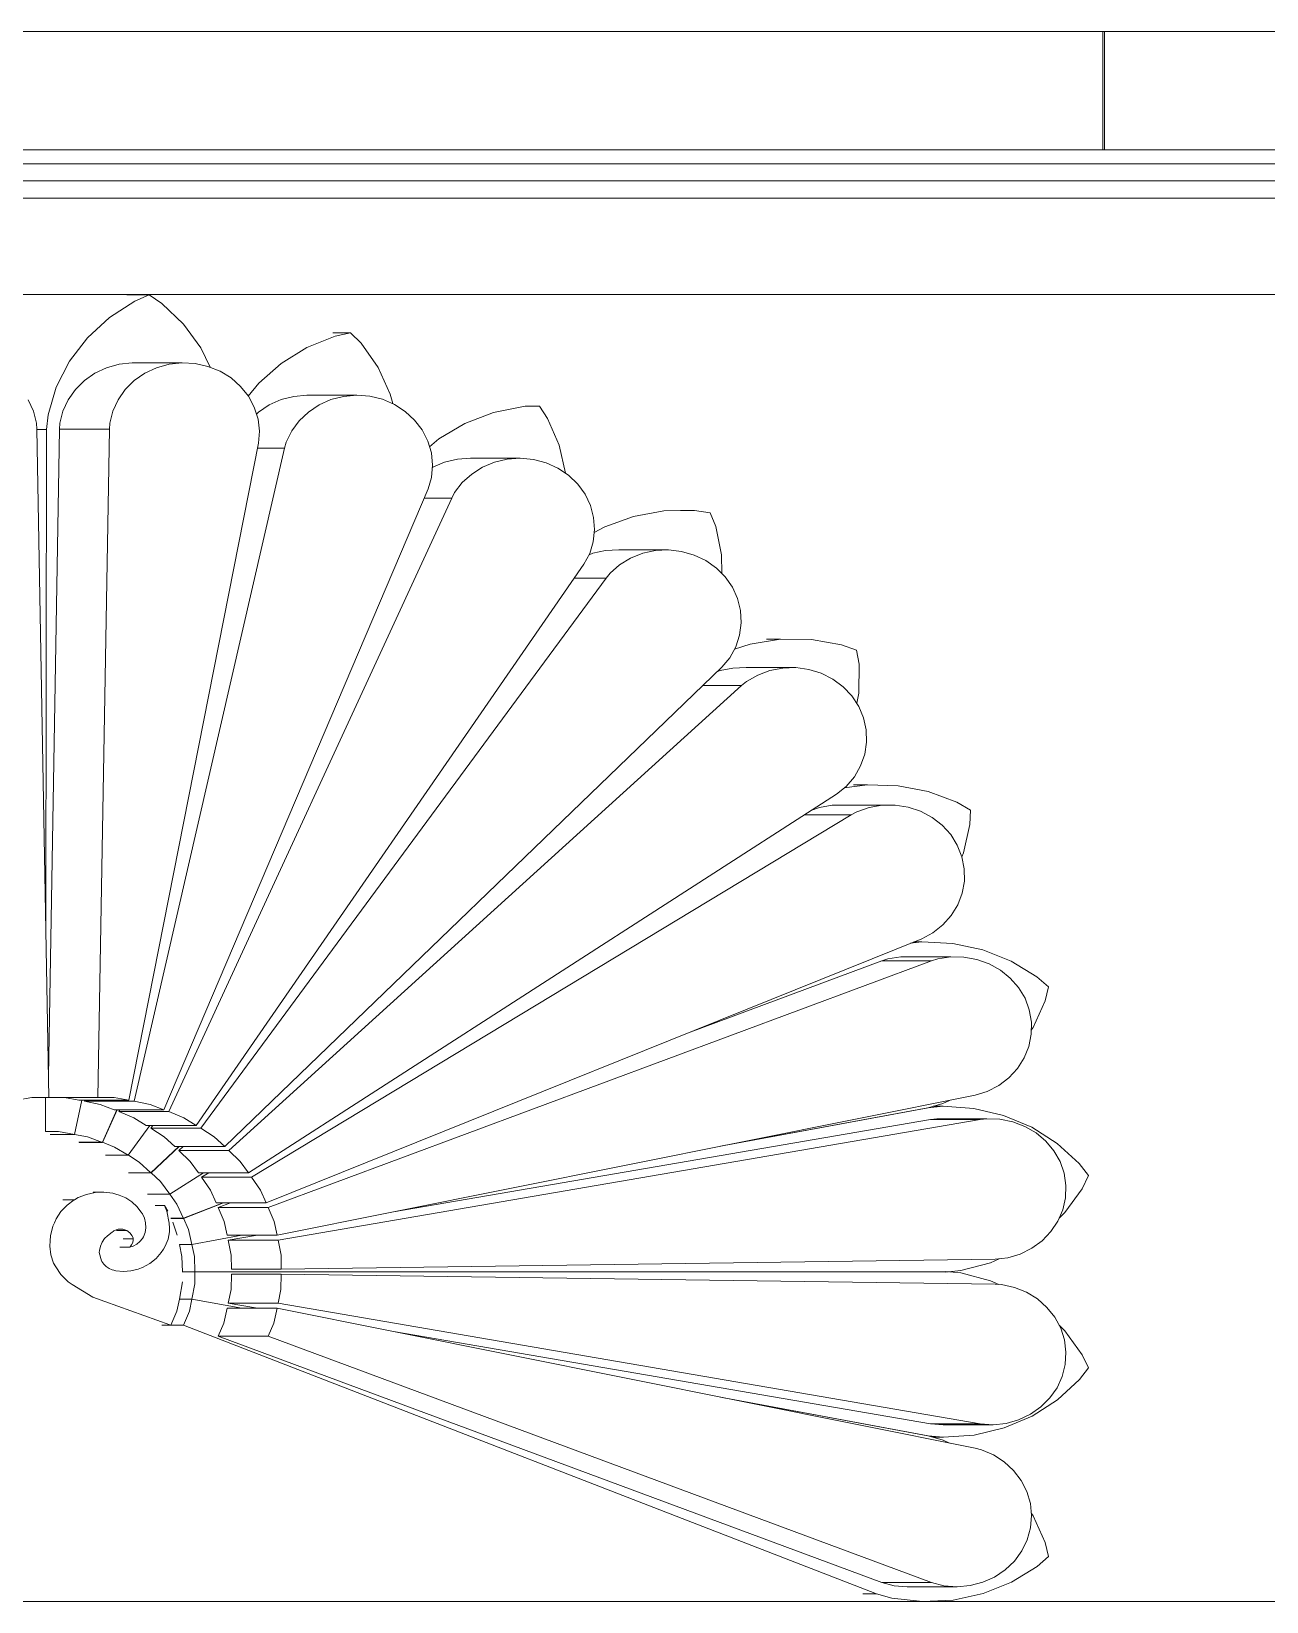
# Model space of a CAD drawing. Header units: millimetres. Extents: x 1177761 to 1329492, y 746793 to 827002.
# Drawn here: x 1194721.2 to 1195004.8, y 818864.8 to 819225.3 of the extents above; entities that cross this region are included whole.
import ezdxf

# ---------------------------------------------------------------- set-up
doc = ezdxf.new("R2010")
doc.units = ezdxf.units.MM
doc.layers.add('wall', color=5, linetype='Continuous', lineweight=30)

msp = doc.modelspace()

# ---------------------------------------------------------------- linework, layer by layer
at = {"layer": 'wall', "color": 250, "lineweight": 20, "ltscale": 50}
for p, q in [((1194967.55, 819225.33), (1194215.72, 819225.33)), ((1194967.21, 819198.15), (1194967.21, 819225.33)), ((1194967.55, 819198.15), (1194967.55, 819225.33)), ((1194967.55, 819225.33), (1195659.64, 819225.33)), ((1194967.55, 819198.15), (1194215.72, 819198.15)), ((1194672.31, 819194.96), (1194722.32, 819194.96)), ((1194722.32, 819194.96), (1194772.13, 819194.96)), ((1194772.13, 819194.96), (1194821.7, 819194.96)), ((1194821.7, 819194.96), (1194871.02, 819194.96)), ((1194871.02, 819194.96), (1194920.07, 819194.96)), ((1194920.07, 819194.96), (1194968.82, 819194.96)), ((1194967.55, 819198.15), (1195661.16, 819198.15)), ((1194968.82, 819194.96), (1195017.26, 819194.96)), ((1194672.31, 819191.01), (1194722.32, 819191.01)), ((1194722.32, 819191.01), (1194772.13, 819191.01)), ((1194772.13, 819191.01), (1194821.7, 819191.01)), ((1194821.7, 819191.01), (1194871.02, 819191.01)), ((1194871.02, 819191.01), (1194920.07, 819191.01)), ((1194920.07, 819191.01), (1194968.82, 819191.01)), ((1194968.82, 819191.01), (1195017.26, 819191.01)), ((1194671.44, 819187.06), (1194721.36, 819187.06)), ((1194721.36, 819187.06), (1194771.07, 819187.06)), ((1194771.07, 819187.06), (1194820.55, 819187.06)), ((1194820.55, 819187.06), (1194869.78, 819187.06)), ((1194869.78, 819187.06), (1194918.73, 819187.06)), ((1194918.73, 819187.06), (1194967.39, 819187.06)), ((1194967.39, 819187.06), (1195015.74, 819187.06)), ((1194718, 819164.96), (1194767.38, 819164.96)), ((1194739.08, 819159.64), (1194744.9, 819163.39)), ((1194743.06, 819164.81), (1194748.23, 819164.81)), ((1194744.9, 819163.39), (1194748.23, 819164.81)), ((1194748.23, 819164.81), (1194751.11, 819162.88)), ((1194751.11, 819162.88), (1194756.07, 819158.14)), ((1194767.38, 819164.96), (1194816.53, 819164.96)), ((1194816.53, 819164.96), (1194865.43, 819164.96)), ((1194865.43, 819164.96), (1194914.06, 819164.96)), ((1194914.06, 819164.96), (1194962.39, 819164.96)), ((1194962.39, 819164.96), (1195010.42, 819164.96)), ((1194734.04, 819155), (1194739.08, 819159.64)), ((1194756.07, 819158.14), (1194760.08, 819152.67)), ((1194784.43, 819152.74), (1194790.93, 819155.36)), ((1194790.37, 819156.14), (1194794.48, 819156.14)), ((1194790.93, 819155.36), (1194794.48, 819156.14)), ((1194794.48, 819156.14), (1194796.91, 819153.73)), ((1194729.93, 819149.61), (1194734.04, 819155)), ((1194760.08, 819152.67), (1194762.25, 819148.22)), ((1194778.52, 819149.11), (1194784.43, 819152.74)), ((1194796.91, 819153.73), (1194800.79, 819148.17)), ((1194726.89, 819143.64), (1194729.93, 819149.61)), ((1194735.77, 819146.84), (1194738.46, 819148.1)), ((1194738.46, 819148.1), (1194741.35, 819148.91)), ((1194741.35, 819148.91), (1194744.34, 819149.24)), ((1194744.34, 819149.24), (1194755.79, 819149.24)), ((1194747.22, 819146.84), (1194749.91, 819148.1)), ((1194749.91, 819148.1), (1194752.8, 819148.91)), ((1194752.8, 819148.91), (1194755.79, 819149.24)), ((1194755.79, 819149.24), (1194758.8, 819149.07)), ((1194758.8, 819149.07), (1194761.73, 819148.42)), ((1194761.73, 819148.42), (1194764.5, 819147.31)), ((1194773.37, 819144.57), (1194778.52, 819149.11)), ((1194800.79, 819148.17), (1194803.58, 819142.07)), ((1194731.28, 819143.1), (1194733.35, 819145.15)), ((1194733.35, 819145.15), (1194735.77, 819146.84)), ((1194742.73, 819143.1), (1194744.8, 819145.15)), ((1194744.8, 819145.15), (1194747.22, 819146.84)), ((1194764.5, 819147.31), (1194767.02, 819145.76)), ((1194767.02, 819145.76), (1194769.21, 819143.82)), ((1194770.99, 819141.58), (1194773.37, 819144.57)), ((1194725, 819137.26), (1194726.89, 819143.64)), ((1194729.63, 819140.74), (1194731.28, 819143.1)), ((1194741.08, 819140.74), (1194742.73, 819143.1)), ((1194769.21, 819143.82), (1194771.01, 819141.56)), ((1194771.01, 819141.56), (1194772.36, 819139.04)), ((1194778.52, 819140.79), (1194781.42, 819141.54)), ((1194781.42, 819141.54), (1194784.42, 819141.8)), ((1194784.42, 819141.8), (1194795.87, 819141.8)), ((1194789.97, 819140.79), (1194792.87, 819141.54)), ((1194792.87, 819141.54), (1194795.87, 819141.8)), ((1194795.87, 819141.8), (1194798.88, 819141.58)), ((1194798.88, 819141.58), (1194801.79, 819140.87)), ((1194803.58, 819142.07), (1194804.14, 819139.87)), ((1194721.65, 819138.15), (1194720.41, 819140.74)), ((1194722.37, 819135.41), (1194721.65, 819138.15)), ((1194727.74, 819135.41), (1194728.43, 819138.15)), ((1194728.43, 819138.15), (1194729.63, 819140.74)), ((1194739.19, 819135.41), (1194739.88, 819138.15)), ((1194739.88, 819138.15), (1194741.08, 819140.74)), ((1194772.36, 819139.04), (1194773.23, 819136.33)), ((1194772.86, 819137.48), (1194773.34, 819137.94)), ((1194773.34, 819137.94), (1194775.8, 819139.58)), ((1194775.8, 819139.58), (1194778.52, 819140.79)), ((1194782.68, 819135.93), (1194784.79, 819137.94)), ((1194784.79, 819137.94), (1194787.25, 819139.58)), ((1194787.25, 819139.58), (1194789.97, 819140.79)), ((1194801.79, 819140.87), (1194804.54, 819139.7)), ((1194804.54, 819139.7), (1194807.02, 819138.09)), ((1194807.02, 819138.09), (1194809.16, 819136.11)), ((1194820.72, 819135.31), (1194827.27, 819137.8)), ((1194827.27, 819137.8), (1194834.18, 819139.18)), ((1194834.18, 819139.18), (1194837.83, 819139.31)), ((1194834.55, 819139.31), (1194837.83, 819139.31)), ((1194837.83, 819139.31), (1194839.71, 819136.49)), ((1194722.46, 819134), (1194722.37, 819135.41)), ((1194725.19, 818980.59), (1194722.46, 819134)), ((1194722.46, 819133.96), (1194724.67, 819133.96)), ((1194724.47, 819020.65), (1194724.67, 819133.96)), ((1194724.67, 819133.96), (1194725, 819137.26)), ((1194725.1, 818985.43), (1194727.65, 819134)), ((1194727.65, 819134), (1194727.74, 819135.41)), ((1194727.65, 819134), (1194739.1, 819134)), ((1194736.47, 818980.59), (1194739.1, 819134)), ((1194739.1, 819134), (1194739.19, 819135.41)), ((1194773.23, 819136.33), (1194773.58, 819133.53)), ((1194780.97, 819133.61), (1194782.68, 819135.93)), ((1194809.16, 819136.11), (1194810.91, 819133.82)), ((1194810.91, 819133.82), (1194812.2, 819131.27)), ((1194814.73, 819131.79), (1194820.72, 819135.31)), ((1194839.71, 819136.49), (1194842.37, 819130.34)), ((1194773.35, 819130.8), (1194743.56, 818979.93)), ((1194773.58, 819133.53), (1194773.35, 819130.8)), ((1194779.33, 819129.68), (1194779.71, 819131.04)), ((1194779.71, 819131.04), (1194780.97, 819133.61)), ((1194812.2, 819131.27), (1194813.01, 819128.55)), ((1194812.58, 819129.98), (1194814.73, 819131.79)), ((1194842.37, 819130.34), (1194843.84, 819123.87)), ((1194744.79, 818979.7), (1194779.33, 819129.68)), ((1194773.13, 819129.68), (1194779.33, 819129.68)), ((1194813.01, 819128.55), (1194813.29, 819125.74)), ((1194816.07, 819126.45), (1194818.99, 819127.14)), ((1194818.99, 819127.14), (1194821.99, 819127.35)), ((1194821.99, 819127.35), (1194833.44, 819127.35)), ((1194827.52, 819126.45), (1194830.44, 819127.14)), ((1194830.44, 819127.14), (1194833.44, 819127.35)), ((1194833.44, 819127.35), (1194836.44, 819127.07)), ((1194836.44, 819127.07), (1194839.34, 819126.3)), ((1194813.05, 819122.93), (1194812.25, 819120.29)), ((1194813.29, 819125.74), (1194813.05, 819122.93)), ((1194813.25, 819125.24), (1194813.32, 819125.29)), ((1194813.32, 819125.29), (1194816.07, 819126.45)), ((1194820.12, 819121.73), (1194822.28, 819123.7)), ((1194822.28, 819123.7), (1194824.77, 819125.29)), ((1194824.77, 819125.29), (1194827.52, 819126.45)), ((1194839.34, 819126.3), (1194842.06, 819125.07)), ((1194842.06, 819125.07), (1194844.5, 819123.42)), ((1194844.5, 819123.42), (1194846.61, 819121.4)), ((1194812.25, 819120.29), (1194751.61, 818977.75)), ((1194817.7, 819118.18), (1194818.36, 819119.45)), ((1194818.36, 819119.45), (1194820.12, 819121.73)), ((1194846.61, 819121.4), (1194848.3, 819119.07)), ((1194752.73, 818977.32), (1194817.7, 819118.18)), ((1194811.36, 819118.18), (1194817.7, 819118.18)), ((1194848.3, 819119.07), (1194849.54, 819116.5)), ((1194849.54, 819116.5), (1194850.28, 819113.76)), ((1194850.28, 819113.76), (1194850.5, 819110.95)), ((1194852.83, 819111.62), (1194859.44, 819113.97)), ((1194859.44, 819113.97), (1194866.38, 819115.22)), ((1194866.38, 819115.22), (1194873.45, 819115.32)), ((1194870.22, 819115.32), (1194873.45, 819115.32)), ((1194873.45, 819115.32), (1194877.06, 819114.77)), ((1194877.06, 819114.77), (1194878.31, 819111.67)), ((1194850.5, 819110.95), (1194850.2, 819108.14)), ((1194850.43, 819110.28), (1194852.83, 819111.62)), ((1194878.31, 819111.67), (1194879.64, 819105.15)), ((1194849.38, 819105.43), (1194848.05, 819102.98)), ((1194849.23, 819105.16), (1194850.09, 819105.5)), ((1194850.2, 819108.14), (1194849.38, 819105.43)), ((1194850.09, 819105.5), (1194853.03, 819106.13)), ((1194853.03, 819106.13), (1194856.04, 819106.28)), ((1194856.04, 819106.28), (1194867.49, 819106.28)), ((1194858.77, 819104.4), (1194861.54, 819105.5)), ((1194861.54, 819105.5), (1194864.48, 819106.13)), ((1194864.48, 819106.13), (1194867.49, 819106.28)), ((1194867.49, 819106.28), (1194870.48, 819105.94)), ((1194870.48, 819105.94), (1194873.36, 819105.11)), ((1194873.36, 819105.11), (1194876.05, 819103.83)), ((1194879.64, 819105.15), (1194879.7, 819100.88)), ((1194848.05, 819102.98), (1194759.02, 818974.17)), ((1194854.04, 819100.94), (1194856.24, 819102.86)), ((1194856.24, 819102.86), (1194858.77, 819104.4)), ((1194876.05, 819103.83), (1194878.45, 819102.13)), ((1194878.45, 819102.13), (1194880.51, 819100.07)), ((1194760.07, 818973.51), (1194853.13, 819099.81)), ((1194845.86, 819099.81), (1194853.13, 819099.81)), ((1194853.13, 819099.81), (1194854.04, 819100.94)), ((1194880.51, 819100.07), (1194882.15, 819097.7)), ((1194882.15, 819097.7), (1194883.33, 819095.1)), ((1194883.33, 819095.1), (1194884, 819092.36)), ((1194884, 819092.36), (1194884.16, 819089.54)), ((1194884.16, 819089.54), (1194883.79, 819086.74)), ((1194882.91, 819084.04), (1194881.54, 819081.53)), ((1194882.6, 819083.47), (1194886.21, 819084.67)), ((1194883.79, 819086.74), (1194882.91, 819084.04)), ((1194886.21, 819084.67), (1194893.19, 819085.76)), ((1194889.98, 819085.76), (1194893.19, 819085.76)), ((1194893.19, 819085.76), (1194900.26, 819085.7)), ((1194900.26, 819085.7), (1194907.21, 819084.5)), ((1194907.21, 819084.5), (1194910.63, 819083.3)), ((1194910.63, 819083.3), (1194911.21, 819080.03)), ((1194881.54, 819081.53), (1194879.73, 819079.37)), ((1194911.21, 819080.03), (1194911.14, 819073.4)), ((1194879.73, 819079.37), (1194765.57, 818969.28)), ((1194878.7, 819078.38), (1194879.3, 819078.6)), ((1194879.3, 819078.6), (1194882.25, 819079.17)), ((1194882.25, 819079.17), (1194885.26, 819079.25)), ((1194884.25, 819075.14), (1194885.38, 819076.08)), ((1194885.26, 819079.25), (1194896.71, 819079.25)), ((1194885.38, 819076.08), (1194887.95, 819077.56)), ((1194887.95, 819077.56), (1194890.75, 819078.6)), ((1194890.75, 819078.6), (1194893.7, 819079.17)), ((1194893.7, 819079.17), (1194896.71, 819079.25)), ((1194896.71, 819079.25), (1194899.69, 819078.84)), ((1194899.69, 819078.84), (1194902.55, 819077.95)), ((1194902.55, 819077.95), (1194905.21, 819076.61)), ((1194905.21, 819076.61), (1194907.57, 819074.87)), ((1194766.51, 818968.41), (1194884.25, 819075.14)), ((1194875.34, 819075.14), (1194884.25, 819075.14)), ((1194907.57, 819074.87), (1194909.57, 819072.76)), ((1194909.57, 819072.76), (1194911.15, 819070.36)), ((1194911.14, 819073.4), (1194910.68, 819071.08)), ((1194911.15, 819070.36), (1194912.27, 819067.73)), ((1194912.27, 819067.73), (1194912.88, 819064.97)), ((1194912.96, 819062.15), (1194912.53, 819059.36)), ((1194912.88, 819064.97), (1194912.96, 819062.15)), ((1194912.53, 819059.36), (1194911.58, 819056.68)), ((1194911.58, 819056.68), (1194910.15, 819054.2)), ((1194908.28, 819051.99), (1194906.05, 819050.2)), ((1194907.83, 819051.63), (1194913.12, 819052.35)), ((1194910.15, 819054.2), (1194908.28, 819051.99)), ((1194909.95, 819052.35), (1194913.12, 819052.35)), ((1194913.12, 819052.35), (1194920.19, 819052.15)), ((1194920.19, 819052.15), (1194927.12, 819050.8)), ((1194927.12, 819050.8), (1194933.68, 819048.35)), ((1194906.05, 819050.2), (1194771.02, 818963.25)), ((1194900.36, 819046.54), (1194902.11, 819047.15)), ((1194902.11, 819047.15), (1194905.08, 819047.66)), ((1194905.08, 819047.66), (1194908.09, 819047.68)), ((1194908.09, 819047.68), (1194919.54, 819047.68)), ((1194910.74, 819046.17), (1194913.56, 819047.15)), ((1194913.56, 819047.15), (1194916.53, 819047.66)), ((1194916.53, 819047.66), (1194919.54, 819047.68)), ((1194919.54, 819047.68), (1194922.51, 819047.21)), ((1194922.51, 819047.21), (1194925.35, 819046.27)), ((1194933.68, 819048.35), (1194936.79, 819046.56)), ((1194771.72, 818962.27), (1194909.44, 819045.45)), ((1194898.67, 819045.45), (1194909.44, 819045.45)), ((1194909.44, 819045.45), (1194910.74, 819046.17)), ((1194925.35, 819046.27), (1194927.97, 819044.87)), ((1194927.97, 819044.87), (1194930.3, 819043.08)), ((1194936.79, 819046.56), (1194936.68, 819043.24)), ((1194930.3, 819043.08), (1194932.25, 819040.93)), ((1194932.25, 819040.93), (1194933.78, 819038.5)), ((1194936.68, 819043.24), (1194935.23, 819036.74)), ((1194933.78, 819038.5), (1194934.83, 819035.85)), ((1194935.23, 819036.74), (1194934.83, 819035.82)), ((1194934.83, 819035.85), (1194935.37, 819033.08)), ((1194935.37, 819033.08), (1194935.39, 819030.26)), ((1194935.39, 819030.26), (1194934.89, 819027.48)), ((1194934.89, 819027.48), (1194933.88, 819024.82)), ((1194932.39, 819022.36), (1194930.47, 819020.19)), ((1194933.88, 819024.82), (1194932.39, 819022.36)), ((1194928.18, 819018.36), (1194925.62, 819017.02)), ((1194930.47, 819020.19), (1194928.18, 819018.36)), ((1194925.62, 819017.02), (1194775.07, 818956.38)), ((1194923.01, 819015.97), (1194925.65, 819016.27)), ((1194923.77, 819016.27), (1194925.65, 819016.27)), ((1194925.65, 819016.27), (1194932.71, 819015.94)), ((1194932.71, 819015.94), (1194939.6, 819014.46)), ((1194775.53, 818955.33), (1194927.88, 819011.92)), ((1194871.82, 818995.35), (1194916.43, 819011.92)), ((1194916.43, 819011.92), (1194917.85, 819012.38)), ((1194916.43, 819011.92), (1194927.88, 819011.92)), ((1194917.85, 819012.38), (1194920.83, 819012.84)), ((1194920.83, 819012.84), (1194932.28, 819012.84)), ((1194927.88, 819011.92), (1194929.3, 819012.38)), ((1194929.3, 819012.38), (1194932.28, 819012.84)), ((1194932.28, 819012.84), (1194935.29, 819012.8)), ((1194935.29, 819012.8), (1194938.25, 819012.27)), ((1194938.25, 819012.27), (1194941.07, 819011.27)), ((1194939.6, 819014.46), (1194946.11, 819011.88)), ((1194941.07, 819011.27), (1194943.66, 819009.83)), ((1194946.11, 819011.88), (1194952.05, 819008.28)), ((1194943.66, 819009.83), (1194945.94, 819007.99)), ((1194945.94, 819007.99), (1194947.85, 819005.8)), ((1194952.05, 819008.28), (1194954.72, 819005.96)), ((1194947.85, 819005.8), (1194949.32, 819003.34)), ((1194954.72, 819005.96), (1194953.93, 819002.72)), ((1194949.32, 819003.34), (1194950.31, 819000.68)), ((1194950.31, 819000.68), (1194950.8, 818997.89)), ((1194953.93, 819002.72), (1194951.16, 818996.61)), ((1194950.8, 818997.89), (1194950.76, 818995.07)), ((1194950.76, 818995.07), (1194950.19, 818992.3)), ((1194951.16, 818996.61), (1194950.77, 818996.06)), ((1194949.12, 818989.66), (1194947.58, 818987.24)), ((1194950.19, 818992.3), (1194949.12, 818989.66)), ((1194947.58, 818987.24), (1194945.61, 818985.1)), ((1194943.28, 818983.32), (1194940.65, 818981.94)), ((1194945.61, 818985.1), (1194943.28, 818983.32)), ((1194717.84, 818979.93), (1194721.31, 818980.53)), ((1194721.31, 818980.53), (1194725.19, 818980.59)), ((1194724.39, 818972.73), (1194724.4, 818980.58)), ((1194728.76, 818980.53), (1194725.1, 818980.59)), ((1194725.19, 818980.59), (1194736.47, 818980.59)), ((1194732.11, 818979.93), (1194728.76, 818980.53)), ((1194732.77, 818979.93), (1194731.09, 818972.1)), ((1194732.11, 818979.93), (1194743.56, 818979.93)), ((1194733.34, 818979.7), (1194733.4, 818979.93)), ((1194737, 818978.96), (1194733.34, 818979.7)), ((1194733.34, 818979.7), (1194744.79, 818979.7)), ((1194740.21, 818980.53), (1194736.47, 818980.59)), ((1194740.16, 818977.75), (1194737, 818978.96)), ((1194743.56, 818979.93), (1194740.21, 818980.53)), ((1194748.45, 818978.96), (1194744.79, 818979.7)), ((1194751.61, 818977.75), (1194748.45, 818978.96)), ((1194937.86, 818981.09), (1194777.6, 818948.94)), ((1194930.48, 818979.19), (1194927.1, 818978.22)), ((1194932, 818979.91), (1194930.48, 818979.19)), ((1194940.65, 818981.94), (1194937.86, 818981.09)), ((1194737.5, 818970.27), (1194740.81, 818977.75)), ((1194740.86, 818977.75), (1194737.53, 818970.26)), ((1194740.16, 818977.75), (1194751.61, 818977.75)), ((1194741.28, 818977.32), (1194741.48, 818977.75)), ((1194744.72, 818975.93), (1194741.28, 818977.32)), ((1194741.28, 818977.32), (1194752.73, 818977.32)), ((1194747.57, 818974.17), (1194744.72, 818975.93)), ((1194756.17, 818975.93), (1194752.73, 818977.32)), ((1194759.02, 818974.17), (1194756.17, 818975.93)), ((1194777.85, 818947.79), (1194939.06, 818975.48)), ((1194804.32, 818954.3), (1194927.61, 818975.48)), ((1194927.1, 818978.22), (1194879.39, 818969.36)), ((1194880.17, 818969.51), (1194926.98, 818978.22)), ((1194926.98, 818978.22), (1194930.5, 818978.55)), ((1194927.61, 818975.48), (1194929.1, 818975.68)), ((1194927.61, 818975.48), (1194939.06, 818975.48)), ((1194928.26, 818978.55), (1194930.5, 818978.55)), ((1194929.1, 818975.68), (1194940.55, 818975.68)), ((1194930.5, 818978.55), (1194937.55, 818978.07)), ((1194937.55, 818978.07), (1194944.41, 818976.45)), ((1194939.06, 818975.48), (1194940.55, 818975.68)), ((1194940.55, 818975.68), (1194943.56, 818975.58)), ((1194943.56, 818975.58), (1194946.51, 818974.99)), ((1194944.41, 818976.45), (1194950.86, 818973.74)), ((1194727.4, 818972.72), (1194724.39, 818972.73)), ((1194725.53, 818972.1), (1194731.09, 818972.1)), ((1194731.09, 818972.1), (1194727.4, 818972.72)), ((1194734.04, 818971.54), (1194731.09, 818972.1)), ((1194737.53, 818970.26), (1194734.04, 818971.54)), ((1194748.34, 818974.17), (1194743.43, 818967.3)), ((1194747.57, 818974.17), (1194759.02, 818974.17)), ((1194748.61, 818973.51), (1194749.1, 818974.17)), ((1194751.7, 818971.53), (1194748.61, 818973.51)), ((1194748.61, 818973.51), (1194760.07, 818973.51)), ((1194754.12, 818969.28), (1194751.7, 818971.53)), ((1194763.15, 818971.53), (1194760.07, 818973.51)), ((1194765.57, 818969.28), (1194763.15, 818971.53)), ((1194946.51, 818974.99), (1194949.3, 818973.94)), ((1194949.3, 818973.94), (1194951.86, 818972.44)), ((1194950.86, 818973.74), (1194956.71, 818970.03)), ((1194951.86, 818972.44), (1194954.1, 818970.55)), ((1194732.09, 818970.27), (1194737.5, 818970.27)), ((1194732.12, 818970.26), (1194737.53, 818970.26)), ((1194740.28, 818969.19), (1194737.5, 818970.27)), ((1194743.43, 818967.3), (1194740.28, 818969.19)), ((1194755.04, 818969.28), (1194748.64, 818963.3)), ((1194748.67, 818963.26), (1194755.13, 818969.28)), ((1194754.12, 818969.28), (1194765.57, 818969.28)), ((1194755.06, 818968.41), (1194756.02, 818969.28)), ((1194757.66, 818965.89), (1194755.06, 818968.41)), ((1194755.06, 818968.41), (1194766.51, 818968.41)), ((1194769.11, 818965.89), (1194766.51, 818968.41)), ((1194954.1, 818970.55), (1194955.95, 818968.33)), ((1194955.95, 818968.33), (1194957.37, 818965.84)), ((1194956.71, 818970.03), (1194961.79, 818965.42)), ((1194738.16, 818967.3), (1194743.43, 818967.3)), ((1194745.94, 818965.73), (1194743.44, 818967.3)), ((1194748.64, 818963.3), (1194745.94, 818965.73)), ((1194759.57, 818963.25), (1194757.66, 818965.89)), ((1194771.02, 818963.25), (1194769.11, 818965.89)), ((1194957.37, 818965.84), (1194958.3, 818963.16)), ((1194961.79, 818965.42), (1194963.92, 818962.64)), ((1194743.48, 818963.3), (1194748.64, 818963.3)), ((1194743.52, 818963.26), (1194748.67, 818963.26)), ((1194750.8, 818961.27), (1194748.67, 818963.26)), ((1194752.94, 818958.39), (1194750.8, 818961.27)), ((1194760.73, 818963.25), (1194752.94, 818958.39)), ((1194759.57, 818963.25), (1194771.02, 818963.25)), ((1194760.27, 818962.27), (1194761.89, 818963.25)), ((1194762.3, 818959.32), (1194760.27, 818962.27)), ((1194760.27, 818962.27), (1194771.72, 818962.27)), ((1194773.75, 818959.32), (1194771.72, 818962.27)), ((1194958.3, 818963.16), (1194958.72, 818960.36)), ((1194963.92, 818962.64), (1194962.47, 818959.62)), ((1194728.38, 818957.1), (1194731.02, 818957.1)), ((1194729.37, 818955.88), (1194731.02, 818957.1)), ((1194731.07, 818957.08), (1194731.93, 818957.59)), ((1194731.93, 818957.59), (1194733.81, 818958.32)), ((1194733.81, 818958.32), (1194735.8, 818958.74)), ((1194735.35, 818958.82), (1194737.83, 818958.82)), ((1194735.8, 818958.74), (1194737.83, 818958.82)), ((1194737.83, 818958.82), (1194739.85, 818958.58)), ((1194739.85, 818958.58), (1194740.54, 818958.37)), ((1194740.54, 818958.37), (1194741.35, 818958.17)), ((1194741.35, 818958.17), (1194742.89, 818957.51)), ((1194742.89, 818957.51), (1194744.28, 818956.6)), ((1194747.87, 818958.39), (1194752.94, 818958.39)), ((1194754.6, 818956.04), (1194752.94, 818958.38)), ((1194763.62, 818956.38), (1194762.3, 818959.32)), ((1194775.07, 818956.38), (1194773.75, 818959.32)), ((1194958.61, 818957.54), (1194957.98, 818954.78)), ((1194962.47, 818959.62), (1194958.48, 818954.13)), ((1194958.72, 818960.36), (1194958.61, 818957.54)), ((1194726.87, 818952.73), (1194727.97, 818954.41)), ((1194727.97, 818954.41), (1194729.37, 818955.88)), ((1194744.28, 818956.6), (1194745.48, 818955.49)), ((1194745.48, 818955.49), (1194746.34, 818954.31)), ((1194746.34, 818954.31), (1194746.66, 818953.85)), ((1194746.66, 818953.85), (1194747.12, 818952.83)), ((1194749.57, 818955.8), (1194751.73, 818955.8)), ((1194752.27, 818954.49), (1194751.73, 818955.8)), ((1194751.73, 818955.8), (1194752.51, 818954.45)), ((1194752.85, 818951.73), (1194752.27, 818954.49)), ((1194756.1, 818952.82), (1194754.6, 818956.04)), ((1194756.09, 818952.85), (1194765.2, 818956.38)), ((1194765.31, 818956.38), (1194756.1, 818952.82)), ((1194763.62, 818956.38), (1194775.07, 818956.38)), ((1194764.08, 818955.33), (1194766.92, 818956.38)), ((1194765.46, 818952.07), (1194764.08, 818955.33)), ((1194764.08, 818955.33), (1194775.53, 818955.33)), ((1194776.91, 818952.07), (1194775.53, 818955.33)), ((1194957.98, 818954.78), (1194956.85, 818952.17)), ((1194958.48, 818954.13), (1194957.15, 818952.86)), ((1194725.54, 818948.81), (1194726.11, 818951.04)), ((1194726.11, 818951.04), (1194726.48, 818951.82)), ((1194726.48, 818951.82), (1194726.87, 818952.73)), ((1194739.93, 818949.81), (1194739.71, 818949.64)), ((1194740.14, 818949.95), (1194739.93, 818949.81)), ((1194740.61, 818950.17), (1194740.14, 818949.95)), ((1194741.12, 818950.3), (1194740.61, 818950.17)), ((1194740.73, 818950), (1194743.09, 818950)), ((1194741.64, 818950.35), (1194741.12, 818950.3)), ((1194742.16, 818950.31), (1194741.64, 818950.35)), ((1194742.66, 818950.19), (1194742.16, 818950.31)), ((1194743.09, 818950), (1194742.66, 818950.19)), ((1194743.37, 818949.83), (1194743.09, 818950)), ((1194743.85, 818949.39), (1194743.37, 818949.83)), ((1194747.12, 818952.83), (1194747.37, 818951.75)), ((1194747.43, 818950.65), (1194747.28, 818949.55)), ((1194747.37, 818951.75), (1194747.43, 818950.65)), ((1194752.88, 818950.56), (1194752.85, 818951.73)), ((1194752.87, 818949.71), (1194752.88, 818950.56)), ((1194753.21, 818952.85), (1194756.09, 818952.85)), ((1194753.22, 818952.82), (1194756.1, 818952.82)), ((1194753.63, 818951.96), (1194754.69, 818948.98)), ((1194757.24, 818950.25), (1194756.09, 818952.85)), ((1194758.04, 818946.82), (1194757.24, 818950.25)), ((1194766.15, 818948.94), (1194765.46, 818952.07)), ((1194777.6, 818948.94), (1194776.91, 818952.07)), ((1194956.85, 818952.17), (1194955.26, 818949.78)), ((1194725.39, 818946.42), (1194725.46, 818947.66)), ((1194725.66, 818944.45), (1194725.39, 818946.42)), ((1194725.46, 818947.66), (1194725.54, 818948.81)), ((1194737.02, 818946.42), (1194736.8, 818945.44)), ((1194737.42, 818947.34), (1194737.02, 818946.42)), ((1194737.98, 818948.18), (1194737.42, 818947.34)), ((1194738.62, 818948.83), (1194737.98, 818948.18)), ((1194739.71, 818949.64), (1194738.62, 818948.83)), ((1194741.47, 818946.21), (1194743.81, 818946.21)), ((1194742.26, 818948.11), (1194744.58, 818948.11)), ((1194744.54, 818946.46), (1194743.81, 818946.21)), ((1194744.24, 818948.88), (1194743.85, 818949.39)), ((1194743.87, 818946.26), (1194744.2, 818946.74)), ((1194744.2, 818946.74), (1194744.44, 818947.26)), ((1194744.52, 818948.31), (1194744.24, 818948.88)), ((1194744.44, 818947.26), (1194744.57, 818947.82)), ((1194744.58, 818948.11), (1194744.52, 818948.31)), ((1194745.37, 818946.92), (1194744.54, 818946.46)), ((1194744.57, 818947.82), (1194744.58, 818948.11)), ((1194746.1, 818947.51), (1194745.37, 818946.92)), ((1194746.71, 818948.21), (1194746.1, 818947.51)), ((1194746.95, 818948.6), (1194746.71, 818948.21)), ((1194747.28, 818949.55), (1194746.95, 818948.6)), ((1194751.48, 818945.71), (1194751.92, 818946.41)), ((1194751.92, 818946.41), (1194752.55, 818948.02)), ((1194752.55, 818948.02), (1194752.87, 818949.71)), ((1194755.17, 818946.82), (1194758.04, 818946.82)), ((1194755.18, 818946.82), (1194755.76, 818944.05)), ((1194769.47, 818948.94), (1194758.04, 818946.82)), ((1194758.62, 818944.05), (1194758.04, 818946.82)), ((1194766.15, 818948.94), (1194777.6, 818948.94)), ((1194766.4, 818947.79), (1194773.13, 818948.94)), ((1194767.07, 818944.34), (1194766.4, 818947.79)), ((1194766.4, 818947.79), (1194777.85, 818947.79)), ((1194778.52, 818944.34), (1194777.85, 818947.79)), ((1194953.24, 818947.68), (1194950.86, 818945.94)), ((1194955.26, 818949.78), (1194953.24, 818947.68)), ((1194726.29, 818942.56), (1194725.66, 818944.45)), ((1194736.8, 818945.44), (1194736.78, 818944.95)), ((1194736.78, 818944.95), (1194737.26, 818943.06)), ((1194737.26, 818943.06), (1194737.35, 818942.88)), ((1194737.35, 818942.88), (1194737.81, 818942.27)), ((1194748.36, 818942.46), (1194749.8, 818943.59)), ((1194749.8, 818943.59), (1194751.01, 818944.95)), ((1194751.01, 818944.95), (1194751.48, 818945.71)), ((1194755.76, 818944.05), (1194755.84, 818940.57)), ((1194758.7, 818940.55), (1194758.62, 818944.05)), ((1194767.1, 818941.15), (1194767.07, 818944.34)), ((1194778.55, 818941.15), (1194778.52, 818944.34)), ((1194942.43, 818943.42), (1194778.55, 818941.15)), ((1194941.4, 818942.62), (1194934.57, 818940.82)), ((1194943.42, 818943.53), (1194941.4, 818942.62)), ((1194945.34, 818943.75), (1194942.43, 818943.42)), ((1194948.2, 818944.62), (1194945.34, 818943.75)), ((1194950.86, 818945.94), (1194948.2, 818944.62)), ((1194726.78, 818941.67), (1194726.29, 818942.56)), ((1194727.97, 818939.9), (1194726.78, 818941.67)), ((1194729.61, 818938.27), (1194727.97, 818939.9)), ((1194737.81, 818942.27), (1194738.37, 818941.75)), ((1194738.37, 818941.75), (1194739.02, 818941.33)), ((1194739.02, 818941.33), (1194739.74, 818941.02)), ((1194739.74, 818941.02), (1194740.12, 818940.93)), ((1194740.12, 818940.93), (1194740.6, 818940.8)), ((1194740.6, 818940.8), (1194742.31, 818940.64)), ((1194742.31, 818940.64), (1194744.01, 818940.76)), ((1194744.01, 818940.76), (1194745.67, 818941.16)), ((1194745.67, 818941.16), (1194746.45, 818941.49)), ((1194746.45, 818941.49), (1194746.73, 818941.57)), ((1194746.73, 818941.57), (1194748.36, 818942.46)), ((1194755.82, 818940.57), (1194758.7, 818940.57)), ((1194755.82, 818940.55), (1194758.7, 818940.55)), ((1194758.7, 818940.57), (1194931.05, 818940.63)), ((1194758.7, 818937.75), (1194758.7, 818940.57)), ((1194931.05, 818940.48), (1194758.7, 818940.55)), ((1194767.04, 818936.47), (1194767.1, 818939.97)), ((1194767.1, 818941.15), (1194778.55, 818941.15)), ((1194767.1, 818939.97), (1194778.55, 818939.97)), ((1194778.49, 818936.47), (1194778.55, 818939.97)), ((1194778.55, 818939.97), (1194942.43, 818937.69)), ((1194934.57, 818940.82), (1194931.05, 818940.48)), ((1194931.05, 818940.63), (1194934.58, 818940.3)), ((1194934.58, 818940.3), (1194941.4, 818938.49)), ((1194730.56, 818937.6), (1194729.61, 818938.27)), ((1194735.29, 818934.74), (1194730.56, 818937.6)), ((1194755.85, 818938.21), (1194755.18, 818934.3)), ((1194758.04, 818934.3), (1194758.7, 818937.75)), ((1194766.4, 818933.33), (1194767.04, 818936.47)), ((1194777.85, 818933.33), (1194778.49, 818936.47)), ((1194941.4, 818938.49), (1194943.28, 818937.65)), ((1194942.43, 818937.69), (1194943.93, 818937.61)), ((1194943.93, 818937.61), (1194946.87, 818936.97)), ((1194946.87, 818936.97), (1194949.63, 818935.85)), ((1194949.63, 818935.85), (1194952.15, 818934.31)), ((1194738.08, 818933.69), (1194735.29, 818934.74)), ((1194752.96, 818928.36), (1194738.08, 818933.69)), ((1194755.18, 818934.3), (1194754.59, 818931.54)), ((1194755.16, 818934.3), (1194758.04, 818934.3)), ((1194757.45, 818931.54), (1194758.04, 818934.3)), ((1194758.04, 818934.3), (1194769.47, 818932.17)), ((1194765.37, 818928.75), (1194766.15, 818932.17)), ((1194766.15, 818932.17), (1194777.6, 818932.17)), ((1194773.13, 818932.17), (1194766.4, 818933.33)), ((1194766.4, 818933.33), (1194777.85, 818933.33)), ((1194776.82, 818928.75), (1194777.6, 818932.17)), ((1194777.6, 818932.17), (1194937.86, 818900.03)), ((1194939.06, 818905.63), (1194777.85, 818933.33)), ((1194952.15, 818934.31), (1194954.35, 818932.37)), ((1194954.35, 818932.37), (1194956.15, 818930.11)), ((1194751.1, 818928.27), (1194753.23, 818928.27)), ((1194753.23, 818928.27), (1194752.96, 818928.36)), ((1194754.59, 818931.54), (1194753.23, 818928.27)), ((1194753.23, 818928.27), (1194756.09, 818928.27)), ((1194756.09, 818928.27), (1194757.45, 818931.54)), ((1194915.25, 818866.63), (1194756.09, 818928.27)), ((1194764.08, 818925.79), (1194765.37, 818928.75)), ((1194775.53, 818925.79), (1194776.82, 818928.75)), ((1194956.15, 818930.11), (1194957.51, 818927.59)), ((1194957.15, 818928.26), (1194958.48, 818926.98)), ((1194916.43, 818869.2), (1194764.08, 818925.79)), ((1194764.08, 818925.79), (1194775.53, 818925.79)), ((1194927.88, 818869.2), (1194775.53, 818925.79)), ((1194927.61, 818905.63), (1194804.32, 818926.81)), ((1194957.51, 818927.59), (1194958.38, 818924.89)), ((1194958.38, 818924.89), (1194958.73, 818922.09)), ((1194958.48, 818926.98), (1194962.47, 818921.49)), ((1194958.73, 818922.09), (1194958.56, 818919.27)), ((1194962.47, 818921.49), (1194963.92, 818918.47)), ((1194958.56, 818919.27), (1194957.87, 818916.53)), ((1194963.92, 818918.47), (1194961.86, 818915.78)), ((1194956.68, 818913.94), (1194955.03, 818911.58)), ((1194957.87, 818916.53), (1194956.68, 818913.94)), ((1194961.86, 818915.78), (1194956.8, 818911.16)), ((1194879.39, 818911.76), (1194927.1, 818902.89)), ((1194926.98, 818902.9), (1194880.17, 818911.6)), ((1194956.8, 818911.16), (1194950.96, 818907.42)), ((1194955.03, 818911.58), (1194952.96, 818909.52)), ((1194950.96, 818907.42), (1194944.52, 818904.7)), ((1194947.86, 818906.56), (1194944.97, 818905.75)), ((1194950.55, 818907.83), (1194947.86, 818906.56)), ((1194952.96, 818909.52), (1194950.55, 818907.83)), ((1194930.53, 818905.42), (1194927.61, 818905.63)), ((1194927.61, 818905.63), (1194939.06, 818905.63)), ((1194930.53, 818905.42), (1194941.98, 818905.42)), ((1194937.67, 818903.06), (1194930.62, 818902.56)), ((1194944.52, 818904.7), (1194937.67, 818903.06)), ((1194941.98, 818905.42), (1194939.06, 818905.63)), ((1194944.97, 818905.75), (1194941.98, 818905.42)), ((1194930.62, 818902.56), (1194926.98, 818902.9)), ((1194927.1, 818902.89), (1194930.49, 818901.92)), ((1194928.27, 818902.56), (1194930.62, 818902.56)), ((1194930.49, 818901.92), (1194932, 818901.2)), ((1194937.86, 818900.03), (1194939.32, 818899.67)), ((1194939.32, 818899.67), (1194942.07, 818898.5)), ((1194942.07, 818898.5), (1194944.55, 818896.91)), ((1194944.55, 818896.91), (1194946.7, 818894.93)), ((1194946.7, 818894.93), (1194948.45, 818892.63)), ((1194948.45, 818892.63), (1194949.75, 818890.09)), ((1194949.75, 818890.09), (1194950.55, 818887.37)), ((1194950.55, 818887.37), (1194950.84, 818884.56)), ((1194950.79, 818885.02), (1194951.16, 818884.5)), ((1194950.61, 818881.75), (1194949.85, 818879.02)), ((1194950.84, 818884.56), (1194950.61, 818881.75)), ((1194951.16, 818884.5), (1194953.93, 818878.39)), ((1194949.85, 818879.02), (1194948.6, 818876.45)), ((1194953.93, 818878.39), (1194954.72, 818875.16)), ((1194946.9, 818874.12), (1194944.78, 818872.11)), ((1194948.6, 818876.45), (1194946.9, 818874.12)), ((1194954.72, 818875.16), (1194952.14, 818872.9)), ((1194944.78, 818872.11), (1194942.33, 818870.47)), ((1194952.14, 818872.9), (1194946.22, 818869.29)), ((1194919.25, 818868.46), (1194916.43, 818869.2)), ((1194916.43, 818869.2), (1194927.88, 818869.2)), ((1194922.26, 818868.23), (1194919.25, 818868.46)), ((1194922.26, 818868.23), (1194933.71, 818868.23)), ((1194930.7, 818868.46), (1194927.88, 818869.2)), ((1194933.71, 818868.23), (1194930.7, 818868.46)), ((1194936.71, 818868.51), (1194933.71, 818868.23)), ((1194939.61, 818869.26), (1194936.71, 818868.51)), ((1194942.33, 818870.47), (1194939.61, 818869.26)), ((1194946.22, 818869.29), (1194939.71, 818866.69)), ((1194677.78, 818864.83), (1194728.42, 818864.83)), ((1194728.42, 818864.83), (1194778.87, 818864.83)), ((1194778.87, 818864.83), (1194829.08, 818864.83)), ((1194829.08, 818864.83), (1194879.06, 818864.83)), ((1194879.06, 818864.83), (1194928.77, 818864.83)), ((1194912.07, 818866.63), (1194915.25, 818866.63)), ((1194918.74, 818865.63), (1194915.25, 818866.63)), ((1194925.76, 818864.84), (1194918.74, 818865.63)), ((1194932.82, 818865.19), (1194925.76, 818864.84)), ((1194928.77, 818864.83), (1194978.2, 818864.83)), ((1194939.71, 818866.69), (1194932.82, 818865.19)), ((1194978.2, 818864.83), (1195027.32, 818864.83))]:
    msp.add_line(p, q, dxfattribs=at)

doc.saveas('drawing.dxf')
